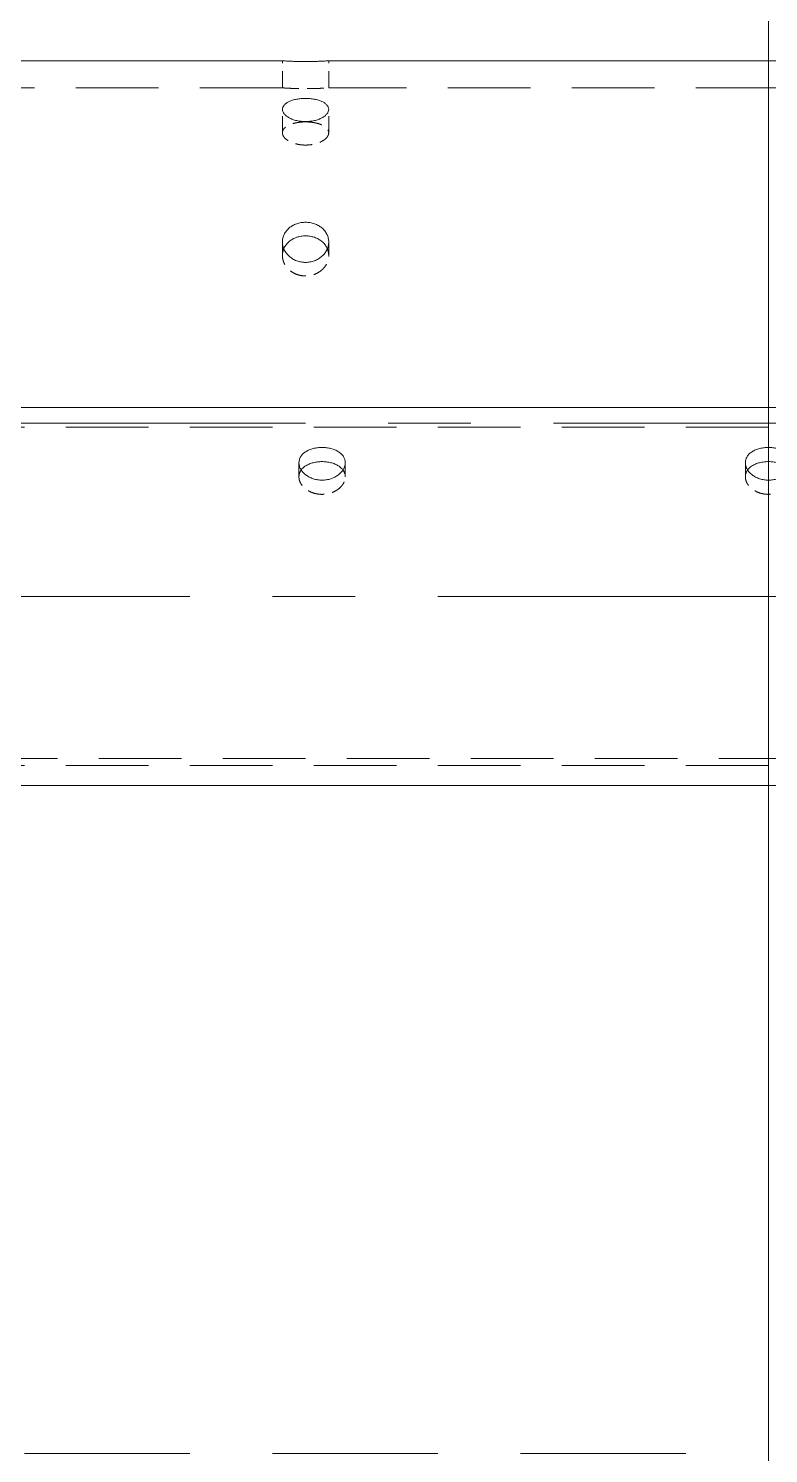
# Model space of a CAD drawing. Header units: millimetres. Extents: x -46397 to 283259, y -8690 to 23983.
# Drawn here: x 1689.4 to 1913.2, y 4017.6 to 4448.4 of the extents above; entities that cross this region are included whole.
import ezdxf

# ---------------------------------------------------------------- set-up
doc = ezdxf.new("R2010")
doc.units = ezdxf.units.MM
for name, pattern in [('CENTER', [2, 1.25, -0.25, 0.25, -0.25]), ('HIDDEN', [0.375, 0.25, -0.125]), ('HIDDENX2', [0.75, 0.5, -0.25])]:
    doc.linetypes.add(name, pattern=pattern)
for name, color, linetype, lineweight in [('CHUAN NET KHUAT', 4, 'HIDDEN', 0), ('DUONGTAM', 1, 'CENTER', 0), ('Standard', 7, 'Continuous', 0)]:
    doc.layers.add(name, color=color, linetype=linetype, lineweight=lineweight)
doc.layers.add('flashshoot', color=7, linetype='Continuous')

# ---------------------------------------------------------------- blocks, each defined once
blk = doc.blocks.new('A$C49aca623')
at = {"color": 2, "linetype": 'Continuous', "lineweight": 0, "ltscale": 10, "extrusion": (2.28848e-17, 1, 0)}
for p, q in [((-1647, -563.9), (-1783, -563.9)), ((-1497, -563.9), (-1633, -563.9)), ((1960, -783), (-2832, -783))]:
    blk.add_line(p, q, dxfattribs=at)
at = {"color": 1, "linetype": 'HIDDENX2', "lineweight": 0, "ltscale": 10, "extrusion": (2.28848e-17, 1, 0)}
for p, q in [((-1647, -572.08), (-1647, -563.9)), ((-1633, -572.08), (-1633, -563.9)), ((-1647, -585.66), (-1647, -578.58)), ((-1633, -585.66), (-1633, -578.58)), ((-1647, -622.77), (-1647, -618.68)), ((-1633, -622.77), (-1633, -618.68))]:
    blk.add_line(p, q, dxfattribs=at)
at = {"color": 1, "linetype": 'HIDDENX2', "lineweight": 0, "ltscale": 50, "extrusion": (2.28848e-17, 1, 0)}
for p, q in [((-1647, -572.08), (-1783, -572.08)), ((-1497, -572.08), (-1633, -572.08)), ((1960, -774.82), (-2832, -774.82))]:
    blk.add_line(p, q, dxfattribs=at)
at = {"color": 2, "linetype": 'Continuous', "lineweight": 0, "ltscale": 10}
for points, knots in [([(-1633, -563.9), (-1633, -563.9), (-1633.04, -563.9), (-1633.22, -563.91), (-1633.35, -563.92), (-1633.71, -563.94), (-1633.93, -563.96), (-1634.45, -563.98), (-1634.74, -564), (-1635.36, -564.03), (-1635.71, -564.04), (-1636.48, -564.07), (-1636.89, -564.08), (-1637.75, -564.1), (-1638.2, -564.11), (-1639.11, -564.12), (-1639.56, -564.12), (-1640.44, -564.12), (-1640.89, -564.12), (-1641.8, -564.11), (-1642.25, -564.1), (-1643.11, -564.08), (-1643.52, -564.07), (-1644.29, -564.04), (-1644.64, -564.03), (-1645.26, -564), (-1645.55, -563.98), (-1646.07, -563.96), (-1646.29, -563.94), (-1646.65, -563.92), (-1646.78, -563.91), (-1646.96, -563.9), (-1647, -563.9), (-1647, -563.9)], [10.550311, 10.550311, 10.550311, 10.550311, 11.869099, 11.869099, 13.187888, 13.187888, 14.506676, 14.506676, 15.825465, 15.825465, 17.144254, 17.144254, 18.463043, 18.463043, 19.781833, 19.781833, 21.100622, 21.100622, 22.419411, 22.419411, 23.7382, 23.7382, 25.05699, 25.05699, 26.375779, 26.375779, 27.694567, 27.694567, 29.013356, 29.013356, 30.332144, 30.332144, 31.650933, 31.650933, 31.650933, 31.650933]), ([(-1640, -575.27), (-1639.56, -575.27), (-1639.11, -575.29), (-1638.2, -575.37), (-1637.75, -575.43), (-1636.89, -575.59), (-1636.48, -575.69), (-1635.71, -575.92), (-1635.36, -576.06), (-1634.74, -576.34), (-1634.45, -576.51), (-1633.93, -576.86), (-1633.71, -577.06), (-1633.35, -577.47), (-1633.22, -577.69), (-1633.04, -578.13), (-1633, -578.36), (-1633, -578.8), (-1633.04, -579.03), (-1633.22, -579.49), (-1633.35, -579.72), (-1633.71, -580.17), (-1633.93, -580.39), (-1634.45, -580.79), (-1634.74, -580.98), (-1635.36, -581.32), (-1635.71, -581.47), (-1636.48, -581.76), (-1636.89, -581.88), (-1637.75, -582.07), (-1638.2, -582.15), (-1639.11, -582.25), (-1639.56, -582.27), (-1640.44, -582.27), (-1640.89, -582.25), (-1641.8, -582.15), (-1642.25, -582.07), (-1643.11, -581.88), (-1643.52, -581.76), (-1644.29, -581.47), (-1644.64, -581.32), (-1645.26, -580.98), (-1645.55, -580.79), (-1646.07, -580.39), (-1646.29, -580.17), (-1646.65, -579.72), (-1646.78, -579.49), (-1646.96, -579.03), (-1647, -578.8), (-1647, -578.36), (-1646.96, -578.13), (-1646.78, -577.69), (-1646.65, -577.47), (-1646.29, -577.06), (-1646.07, -576.86), (-1645.55, -576.51), (-1645.26, -576.34), (-1644.64, -576.06), (-1644.29, -575.92), (-1643.52, -575.69), (-1643.11, -575.59), (-1642.25, -575.43), (-1641.8, -575.37), (-1640.89, -575.29), (-1640.44, -575.27), (-1640, -575.27)], [0, 0, 0, 0, 1.318789, 1.318789, 2.637578, 2.637578, 3.956368, 3.956368, 5.275157, 5.275157, 6.593945, 6.593945, 7.912734, 7.912734, 9.231522, 9.231522, 10.550311, 10.550311, 11.869099, 11.869099, 13.187888, 13.187888, 14.506676, 14.506676, 15.825465, 15.825465, 17.144254, 17.144254, 18.463043, 18.463043, 19.781833, 19.781833, 21.100622, 21.100622, 22.419411, 22.419411, 23.7382, 23.7382, 25.05699, 25.05699, 26.375779, 26.375779, 27.694567, 27.694567, 29.013356, 29.013356, 30.332144, 30.332144, 31.650933, 31.650933, 32.969721, 32.969721, 34.28851, 34.28851, 35.607298, 35.607298, 36.926087, 36.926087, 38.244876, 38.244876, 39.563665, 39.563665, 40.882454, 40.882454, 42.201244, 42.201244, 42.201244, 42.201244]), ([(-1640, -612.72), (-1639.56, -612.72), (-1639.11, -612.76), (-1638.2, -612.91), (-1637.75, -613.02), (-1636.89, -613.32), (-1636.48, -613.51), (-1635.71, -613.94), (-1635.36, -614.18), (-1634.74, -614.71), (-1634.45, -615), (-1633.93, -615.65), (-1633.71, -616), (-1633.35, -616.74), (-1633.22, -617.12), (-1633.04, -617.9), (-1633, -618.29), (-1633, -619.06), (-1633.04, -619.45), (-1633.22, -620.24), (-1633.35, -620.63), (-1633.71, -621.39), (-1633.93, -621.75), (-1634.45, -622.43), (-1634.74, -622.74), (-1635.36, -623.29), (-1635.71, -623.55), (-1636.48, -624.01), (-1636.89, -624.21), (-1637.75, -624.53), (-1638.2, -624.65), (-1639.11, -624.81), (-1639.56, -624.85), (-1640.44, -624.85), (-1640.89, -624.81), (-1641.8, -624.65), (-1642.25, -624.53), (-1643.11, -624.21), (-1643.52, -624.01), (-1644.29, -623.55), (-1644.64, -623.29), (-1645.26, -622.74), (-1645.55, -622.43), (-1646.07, -621.75), (-1646.29, -621.39), (-1646.65, -620.63), (-1646.78, -620.24), (-1646.96, -619.45), (-1647, -619.06), (-1647, -618.29), (-1646.96, -617.9), (-1646.78, -617.12), (-1646.65, -616.74), (-1646.29, -616), (-1646.07, -615.65), (-1645.55, -615), (-1645.26, -614.71), (-1644.64, -614.18), (-1644.29, -613.94), (-1643.52, -613.51), (-1643.11, -613.32), (-1642.25, -613.02), (-1641.8, -612.91), (-1640.89, -612.76), (-1640.44, -612.72), (-1640, -612.72)], [0, 0, 0, 0, 1.318789, 1.318789, 2.637578, 2.637578, 3.956368, 3.956368, 5.275157, 5.275157, 6.593945, 6.593945, 7.912734, 7.912734, 9.231522, 9.231522, 10.550311, 10.550311, 11.869099, 11.869099, 13.187888, 13.187888, 14.506676, 14.506676, 15.825465, 15.825465, 17.144254, 17.144254, 18.463043, 18.463043, 19.781833, 19.781833, 21.100622, 21.100622, 22.419411, 22.419411, 23.7382, 23.7382, 25.05699, 25.05699, 26.375779, 26.375779, 27.694567, 27.694567, 29.013356, 29.013356, 30.332144, 30.332144, 31.650933, 31.650933, 32.969721, 32.969721, 34.28851, 34.28851, 35.607298, 35.607298, 36.926087, 36.926087, 38.244876, 38.244876, 39.563665, 39.563665, 40.882454, 40.882454, 42.201244, 42.201244, 42.201244, 42.201244]), ([(-1640, -616.82), (-1640.44, -616.82), (-1640.89, -616.86), (-1641.8, -617.01), (-1642.25, -617.12), (-1643.11, -617.42), (-1643.52, -617.6), (-1644.29, -618.03), (-1644.64, -618.28), (-1645.26, -618.8), (-1645.55, -619.1), (-1646.07, -619.74), (-1646.29, -620.09), (-1646.51, -620.55), (-1646.55, -620.64), (-1646.59, -620.73)], [0, 0, 0, 0, 1.318854, 1.318854, 2.637708, 2.637708, 3.956563, 3.956563, 5.275417, 5.275417, 6.59427, 6.59427, 7.913123, 7.913123, 8.233495, 8.233495, 8.233495, 8.233495]), ([(-1633.41, -620.73), (-1633.45, -620.64), (-1633.49, -620.55), (-1633.71, -620.09), (-1633.93, -619.74), (-1634.45, -619.1), (-1634.74, -618.8), (-1635.36, -618.28), (-1635.71, -618.03), (-1636.48, -617.6), (-1636.89, -617.42), (-1637.75, -617.12), (-1638.2, -617.01), (-1639.11, -616.86), (-1639.56, -616.82), (-1640, -616.82)], [33.969824, 33.969824, 33.969824, 33.969824, 34.290196, 34.290196, 35.609049, 35.609049, 36.927902, 36.927902, 38.246757, 38.246757, 39.565611, 39.565611, 40.884465, 40.884465, 42.203319, 42.203319, 42.203319, 42.203319])]:
    blk.add_open_spline(points, degree=3, knots=knots, dxfattribs=at)
at = {"color": 1, "linetype": 'HIDDENX2', "lineweight": 0, "ltscale": 10}
for points, knots in [([(-1647, -572.08), (-1647, -572.08), (-1646.96, -572.08), (-1646.78, -572.09), (-1646.65, -572.1), (-1646.29, -572.13), (-1646.07, -572.14), (-1645.55, -572.17), (-1645.26, -572.19), (-1644.64, -572.22), (-1644.29, -572.23), (-1643.52, -572.26), (-1643.11, -572.28), (-1642.25, -572.3), (-1641.8, -572.31), (-1640.89, -572.32), (-1640.44, -572.32), (-1639.56, -572.32), (-1639.11, -572.32), (-1638.2, -572.31), (-1637.75, -572.3), (-1636.89, -572.28), (-1636.48, -572.26), (-1635.71, -572.23), (-1635.36, -572.22), (-1634.74, -572.19), (-1634.45, -572.17), (-1633.93, -572.14), (-1633.71, -572.13), (-1633.35, -572.1), (-1633.22, -572.09), (-1633.04, -572.08), (-1633, -572.08), (-1633, -572.08)], [10.55083, 10.55083, 10.55083, 10.55083, 11.869683, 11.869683, 13.188536, 13.188536, 14.507389, 14.507389, 15.826243, 15.826243, 17.145097, 17.145097, 18.463951, 18.463951, 19.782805, 19.782805, 21.10166, 21.10166, 22.420514, 22.420514, 23.739368, 23.739368, 25.058222, 25.058222, 26.377077, 26.377077, 27.69593, 27.69593, 29.014783, 29.014783, 30.333636, 30.333636, 31.652489, 31.652489, 31.652489, 31.652489]), ([(-1640, -582.37), (-1640.44, -582.37), (-1640.89, -582.39), (-1641.8, -582.47), (-1642.25, -582.53), (-1643.11, -582.69), (-1643.52, -582.79), (-1644.29, -583.02), (-1644.64, -583.15), (-1645.26, -583.43), (-1645.55, -583.59), (-1646.07, -583.95), (-1646.29, -584.15), (-1646.65, -584.56), (-1646.78, -584.77), (-1646.96, -585.22), (-1647, -585.44), (-1647, -585.88), (-1646.96, -586.11), (-1646.78, -586.57), (-1646.65, -586.81), (-1646.29, -587.26), (-1646.07, -587.48), (-1645.55, -587.88), (-1645.26, -588.07), (-1644.64, -588.41), (-1644.29, -588.57), (-1643.52, -588.85), (-1643.11, -588.97), (-1642.25, -589.17), (-1641.8, -589.25), (-1640.89, -589.35), (-1640.44, -589.37), (-1639.56, -589.37), (-1639.11, -589.35), (-1638.2, -589.25), (-1637.75, -589.17), (-1636.89, -588.97), (-1636.48, -588.85), (-1635.71, -588.57), (-1635.36, -588.41), (-1634.74, -588.07), (-1634.45, -587.88), (-1633.93, -587.48), (-1633.71, -587.26), (-1633.35, -586.81), (-1633.22, -586.57), (-1633.04, -586.11), (-1633, -585.88), (-1633, -585.44), (-1633.04, -585.22), (-1633.22, -584.77), (-1633.35, -584.56), (-1633.71, -584.15), (-1633.93, -583.95), (-1634.45, -583.59), (-1634.74, -583.43), (-1635.36, -583.15), (-1635.71, -583.02), (-1636.48, -582.79), (-1636.89, -582.69), (-1637.75, -582.53), (-1638.2, -582.47), (-1639.11, -582.39), (-1639.56, -582.37), (-1640, -582.37)], [0, 0, 0, 0, 1.318854, 1.318854, 2.637708, 2.637708, 3.956563, 3.956563, 5.275417, 5.275417, 6.59427, 6.59427, 7.913123, 7.913123, 9.231977, 9.231977, 10.55083, 10.55083, 11.869683, 11.869683, 13.188536, 13.188536, 14.507389, 14.507389, 15.826243, 15.826243, 17.145097, 17.145097, 18.463951, 18.463951, 19.782805, 19.782805, 21.10166, 21.10166, 22.420514, 22.420514, 23.739368, 23.739368, 25.058222, 25.058222, 26.377077, 26.377077, 27.69593, 27.69593, 29.014783, 29.014783, 30.333636, 30.333636, 31.652489, 31.652489, 32.971343, 32.971343, 34.290196, 34.290196, 35.609049, 35.609049, 36.927902, 36.927902, 38.246757, 38.246757, 39.565611, 39.565611, 40.884465, 40.884465, 42.203319, 42.203319, 42.203319, 42.203319]), ([(-1646.59, -620.73), (-1646.71, -621.02), (-1646.8, -621.31), (-1646.96, -621.99), (-1647, -622.38), (-1647, -623.15), (-1646.96, -623.54), (-1646.78, -624.33), (-1646.65, -624.72), (-1646.29, -625.48), (-1646.07, -625.85), (-1645.55, -626.52), (-1645.26, -626.84), (-1644.64, -627.39), (-1644.29, -627.65), (-1643.52, -628.11), (-1643.11, -628.31), (-1642.25, -628.63), (-1641.8, -628.75), (-1640.89, -628.91), (-1640.44, -628.95), (-1639.56, -628.95), (-1639.11, -628.91), (-1638.2, -628.75), (-1637.75, -628.63), (-1636.89, -628.31), (-1636.48, -628.11), (-1635.71, -627.65), (-1635.36, -627.39), (-1634.74, -626.84), (-1634.45, -626.52), (-1633.93, -625.85), (-1633.71, -625.48), (-1633.35, -624.72), (-1633.22, -624.33), (-1633.04, -623.54), (-1633, -623.15), (-1633, -622.38), (-1633.04, -621.99), (-1633.2, -621.31), (-1633.29, -621.02), (-1633.41, -620.73)], [8.233495, 8.233495, 8.233495, 8.233495, 9.231977, 9.231977, 10.55083, 10.55083, 11.869683, 11.869683, 13.188536, 13.188536, 14.507389, 14.507389, 15.826243, 15.826243, 17.145097, 17.145097, 18.463951, 18.463951, 19.782805, 19.782805, 21.10166, 21.10166, 22.420514, 22.420514, 23.739368, 23.739368, 25.058222, 25.058222, 26.377077, 26.377077, 27.69593, 27.69593, 29.014783, 29.014783, 30.333636, 30.333636, 31.652489, 31.652489, 32.971343, 32.971343, 33.969824, 33.969824, 33.969824, 33.969824])]:
    blk.add_open_spline(points, degree=3, knots=knots, dxfattribs=at)
at = {"layer": 'DUONGTAM', "ltscale": 100, "extrusion": (2.28848e-17, 1, 0)}
blk.add_line((1960, -673.45), (-3000, -673.45), dxfattribs=at)
blk = doc.blocks.new('A$C46e65358')
at = {"color": 150, "linetype": 'Continuous', "lineweight": 0, "ltscale": 10, "extrusion": (2.28848e-17, 1, 0)}
for p, q in [((1125, -668.7), (-3000, -668.7)), ((1125, -783), (-2842, -783))]:
    blk.add_line(p, q, dxfattribs=at)
at = {"color": 1, "linetype": 'HIDDENX2', "lineweight": 0, "ltscale": 50, "extrusion": (2.28848e-17, 1, 0)}
for p, q in [((1125, -674.72), (-3000, -674.72)), ((1125, -776.98), (-2842, -776.98))]:
    blk.add_line(p, q, dxfattribs=at)
at = {"color": 1, "linetype": 'HIDDENX2', "lineweight": 0, "ltscale": 10, "extrusion": (2.28848e-17, 1, 0)}
for p, q in [((-1642, -689.7), (-1642, -685.44)), ((-1628, -689.7), (-1628, -685.44)), ((-1507, -689.7), (-1507, -685.44))]:
    blk.add_line(p, q, dxfattribs=at)
at = {"color": 150, "linetype": 'Continuous', "lineweight": 0, "ltscale": 10}
for points, knots in [([(-1635, -680.79), (-1634.56, -680.79), (-1634.11, -680.82), (-1633.2, -680.93), (-1632.75, -681.01), (-1631.89, -681.24), (-1631.48, -681.38), (-1630.71, -681.7), (-1630.36, -681.89), (-1629.74, -682.29), (-1629.45, -682.52), (-1628.93, -683.02), (-1628.71, -683.3), (-1628.35, -683.88), (-1628.22, -684.19), (-1628.04, -684.81), (-1628, -685.13), (-1628, -685.75), (-1628.04, -686.08), (-1628.22, -686.73), (-1628.35, -687.06), (-1628.71, -687.7), (-1628.93, -688.01), (-1629.45, -688.58), (-1629.74, -688.85), (-1630.36, -689.33), (-1630.71, -689.56), (-1631.48, -689.96), (-1631.89, -690.13), (-1632.75, -690.41), (-1633.2, -690.52), (-1634.11, -690.66), (-1634.56, -690.69), (-1635.44, -690.69), (-1635.89, -690.66), (-1636.8, -690.52), (-1637.25, -690.41), (-1638.11, -690.13), (-1638.52, -689.96), (-1639.29, -689.56), (-1639.64, -689.33), (-1640.26, -688.85), (-1640.55, -688.58), (-1641.07, -688.01), (-1641.29, -687.7), (-1641.65, -687.06), (-1641.78, -686.73), (-1641.96, -686.08), (-1642, -685.75), (-1642, -685.13), (-1641.96, -684.81), (-1641.78, -684.19), (-1641.65, -683.88), (-1641.29, -683.3), (-1641.07, -683.02), (-1640.55, -682.52), (-1640.26, -682.29), (-1639.64, -681.89), (-1639.29, -681.7), (-1638.52, -681.38), (-1638.11, -681.24), (-1637.25, -681.01), (-1636.8, -680.93), (-1635.89, -680.82), (-1635.44, -680.79), (-1635, -680.79)], [0, 0, 0, 0, 1.319832, 1.319832, 2.639664, 2.639664, 3.959497, 3.959497, 5.279329, 5.279329, 6.599151, 6.599151, 7.918973, 7.918973, 9.238795, 9.238795, 10.558617, 10.558617, 11.878439, 11.878439, 13.198261, 13.198261, 14.518084, 14.518084, 15.837906, 15.837906, 17.157738, 17.157738, 18.47757, 18.47757, 19.797402, 19.797402, 21.117235, 21.117235, 22.437067, 22.437067, 23.756899, 23.756899, 25.076731, 25.076731, 26.396564, 26.396564, 27.716386, 27.716386, 29.036208, 29.036208, 30.35603, 30.35603, 31.675852, 31.675852, 32.995674, 32.995674, 34.315496, 34.315496, 35.635318, 35.635318, 36.95514, 36.95514, 38.274973, 38.274973, 39.594805, 39.594805, 40.914637, 40.914637, 42.234469, 42.234469, 42.234469, 42.234469]), ([(-1635, -685.09), (-1635.44, -685.09), (-1635.89, -685.11), (-1636.8, -685.22), (-1637.25, -685.3), (-1638.11, -685.52), (-1638.52, -685.66), (-1639.29, -685.98), (-1639.64, -686.17), (-1640.26, -686.56), (-1640.55, -686.79), (-1641, -687.22), (-1641.17, -687.42), (-1641.32, -687.63)], [0, 0, 0, 0, 1.320193, 1.320193, 2.640387, 2.640387, 3.96058, 3.96058, 5.280773, 5.280773, 6.600951, 6.600951, 7.575934, 7.575934, 7.575934, 7.575934]), ([(-1628.68, -687.63), (-1628.83, -687.42), (-1629, -687.22), (-1629.45, -686.79), (-1629.74, -686.56), (-1630.36, -686.17), (-1630.71, -685.98), (-1631.48, -685.66), (-1631.89, -685.52), (-1632.75, -685.3), (-1633.2, -685.22), (-1634.11, -685.11), (-1634.56, -685.09), (-1635, -685.09)], [34.669998, 34.669998, 34.669998, 34.669998, 35.644982, 35.644982, 36.965159, 36.965159, 38.285352, 38.285352, 39.605546, 39.605546, 40.925739, 40.925739, 42.245932, 42.245932, 42.245932, 42.245932]), ([(-1500, -680.79), (-1499.56, -680.79), (-1499.11, -680.82), (-1498.2, -680.93), (-1497.75, -681.01), (-1496.89, -681.24), (-1496.48, -681.38), (-1495.71, -681.7), (-1495.36, -681.89), (-1494.74, -682.29), (-1494.45, -682.52), (-1493.93, -683.02), (-1493.71, -683.3), (-1493.35, -683.88), (-1493.22, -684.19), (-1493.04, -684.81), (-1493, -685.13), (-1493, -685.75), (-1493.04, -686.08), (-1493.22, -686.73), (-1493.35, -687.06), (-1493.71, -687.7), (-1493.93, -688.01), (-1494.45, -688.58), (-1494.74, -688.85), (-1495.36, -689.33), (-1495.71, -689.56), (-1496.48, -689.96), (-1496.89, -690.13), (-1497.75, -690.41), (-1498.2, -690.52), (-1499.11, -690.66), (-1499.56, -690.69), (-1500.44, -690.69), (-1500.89, -690.66), (-1501.8, -690.52), (-1502.25, -690.41), (-1503.11, -690.13), (-1503.52, -689.96), (-1504.29, -689.56), (-1504.64, -689.33), (-1505.26, -688.85), (-1505.55, -688.58), (-1506.07, -688.01), (-1506.29, -687.7), (-1506.65, -687.06), (-1506.78, -686.73), (-1506.96, -686.08), (-1507, -685.75), (-1507, -685.13), (-1506.96, -684.81), (-1506.78, -684.19), (-1506.65, -683.88), (-1506.29, -683.3), (-1506.07, -683.02), (-1505.55, -682.52), (-1505.26, -682.29), (-1504.64, -681.89), (-1504.29, -681.7), (-1503.52, -681.38), (-1503.11, -681.24), (-1502.25, -681.01), (-1501.8, -680.93), (-1500.89, -680.82), (-1500.44, -680.79), (-1500, -680.79)], [0, 0, 0, 0, 1.319832, 1.319832, 2.639664, 2.639664, 3.959497, 3.959497, 5.279329, 5.279329, 6.599151, 6.599151, 7.918973, 7.918973, 9.238795, 9.238795, 10.558617, 10.558617, 11.878439, 11.878439, 13.198261, 13.198261, 14.518084, 14.518084, 15.837906, 15.837906, 17.157738, 17.157738, 18.47757, 18.47757, 19.797402, 19.797402, 21.117235, 21.117235, 22.437067, 22.437067, 23.756899, 23.756899, 25.076731, 25.076731, 26.396564, 26.396564, 27.716386, 27.716386, 29.036208, 29.036208, 30.35603, 30.35603, 31.675852, 31.675852, 32.995674, 32.995674, 34.315496, 34.315496, 35.635318, 35.635318, 36.95514, 36.95514, 38.274973, 38.274973, 39.594805, 39.594805, 40.914637, 40.914637, 42.234469, 42.234469, 42.234469, 42.234469]), ([(-1500, -685.09), (-1500.44, -685.09), (-1500.89, -685.11), (-1501.8, -685.22), (-1502.25, -685.3), (-1503.11, -685.52), (-1503.52, -685.66), (-1504.29, -685.98), (-1504.64, -686.17), (-1505.26, -686.56), (-1505.55, -686.79), (-1506, -687.22), (-1506.17, -687.42), (-1506.32, -687.63)], [0, 0, 0, 0, 1.320193, 1.320193, 2.640387, 2.640387, 3.96058, 3.96058, 5.280773, 5.280773, 6.600951, 6.600951, 7.575934, 7.575934, 7.575934, 7.575934]), ([(-1493.68, -687.63), (-1493.83, -687.42), (-1494, -687.22), (-1494.45, -686.79), (-1494.74, -686.56), (-1495.36, -686.17), (-1495.71, -685.98), (-1496.48, -685.66), (-1496.89, -685.52), (-1497.75, -685.3), (-1498.2, -685.22), (-1499.11, -685.11), (-1499.56, -685.09), (-1500, -685.09)], [34.669998, 34.669998, 34.669998, 34.669998, 35.644982, 35.644982, 36.965159, 36.965159, 38.285352, 38.285352, 39.605546, 39.605546, 40.925739, 40.925739, 42.245932, 42.245932, 42.245932, 42.245932])]:
    blk.add_open_spline(points, degree=3, knots=knots, dxfattribs=at)
at = {"color": 1, "linetype": 'HIDDENX2', "lineweight": 0, "ltscale": 10}
for points in [[(-1641.32, -687.63), (-1641.37, -687.7), (-1641.42, -687.77), (-1641.65, -688.14), (-1641.78, -688.44), (-1641.96, -689.07), (-1642, -689.38), (-1642, -690.01), (-1641.96, -690.33), (-1641.78, -690.99), (-1641.65, -691.32), (-1641.29, -691.96), (-1641.07, -692.27), (-1640.55, -692.85), (-1640.26, -693.12), (-1639.64, -693.61), (-1639.29, -693.83), (-1638.52, -694.24), (-1638.11, -694.42), (-1637.25, -694.7), (-1636.8, -694.81), (-1635.89, -694.95), (-1635.44, -694.99), (-1634.56, -694.99), (-1634.11, -694.95), (-1633.2, -694.81), (-1632.75, -694.7), (-1631.89, -694.42), (-1631.48, -694.24), (-1630.71, -693.83), (-1630.36, -693.61), (-1629.74, -693.12), (-1629.45, -692.85), (-1628.93, -692.27), (-1628.71, -691.96), (-1628.35, -691.32), (-1628.22, -690.99), (-1628.04, -690.33), (-1628, -690.01), (-1628, -689.38), (-1628.04, -689.07), (-1628.22, -688.44), (-1628.35, -688.14), (-1628.58, -687.77), (-1628.63, -687.7), (-1628.68, -687.63)], [(-1506.32, -687.63), (-1506.37, -687.7), (-1506.42, -687.77), (-1506.65, -688.14), (-1506.78, -688.44), (-1506.96, -689.07), (-1507, -689.38), (-1507, -690.01), (-1506.96, -690.33), (-1506.78, -690.99), (-1506.65, -691.32), (-1506.29, -691.96), (-1506.07, -692.27), (-1505.55, -692.85), (-1505.26, -693.12), (-1504.64, -693.61), (-1504.29, -693.83), (-1503.52, -694.24), (-1503.11, -694.42), (-1502.25, -694.7), (-1501.8, -694.81), (-1500.89, -694.95), (-1500.44, -694.99), (-1499.56, -694.99), (-1499.11, -694.95), (-1498.2, -694.81), (-1497.75, -694.7), (-1496.89, -694.42), (-1496.48, -694.24), (-1495.71, -693.83), (-1495.36, -693.61), (-1494.74, -693.12), (-1494.45, -692.85), (-1493.93, -692.27), (-1493.71, -691.96), (-1493.35, -691.32), (-1493.22, -690.99), (-1493.04, -690.33), (-1493, -690.01), (-1493, -689.38), (-1493.04, -689.07), (-1493.22, -688.44), (-1493.35, -688.14), (-1493.58, -687.77), (-1493.63, -687.7), (-1493.68, -687.63)]]:
    blk.add_open_spline(points, degree=3, knots=[7.575934, 7.575934, 7.575934, 7.575934, 7.921128, 7.921128, 9.241306, 9.241306, 10.561483, 10.561483, 11.881661, 11.881661, 13.201838, 13.201838, 14.522015, 14.522015, 15.842193, 15.842193, 17.162386, 17.162386, 18.48258, 18.48258, 19.802773, 19.802773, 21.122966, 21.122966, 22.44316, 22.44316, 23.763353, 23.763353, 25.083546, 25.083546, 26.40374, 26.40374, 27.723917, 27.723917, 29.044094, 29.044094, 30.364272, 30.364272, 31.684449, 31.684449, 33.004627, 33.004627, 34.324804, 34.324804, 34.669998, 34.669998, 34.669998, 34.669998], dxfattribs=at)
at = {"layer": 'DUONGTAM', "color": 1, "ltscale": 100, "extrusion": (2.28848e-17, 1, 0)}
blk.add_line((1125, -725.85), (-3000, -725.85), dxfattribs=at)
blk = doc.blocks.new('A$Cb6d5b212')
at = {"color": 2, "linetype": 'Continuous', "lineweight": 0, "ltscale": 10, "extrusion": (2.28848e-17, 1, 0)}
blk.add_line((-1500, -990), (-1500, 990), dxfattribs=at)
at = {"layer": 'CHUAN NET KHUAT', "color": 3, "linetype": 'HIDDENX2', "lineweight": 0, "ltscale": 100, "extrusion": (2.28848e-17, 1, 0)}
blk.add_line((-3000, -985), (-1500, -985), dxfattribs=at)

msp = doc.modelspace()

# ---------------------------------------------------------------- block references
at = {"layer": 'flashshoot'}
for name in ['A$C49aca623', 'A$C46e65358']:
    msp.add_blockref(name, (3413.15, 5002.56, -1.5), dxfattribs=at)
at = {"layer": 'Standard'}
msp.add_blockref('A$Cb6d5b212', (3413.15, 5002.56, -1.5), dxfattribs=at)

doc.saveas('drawing.dxf')
